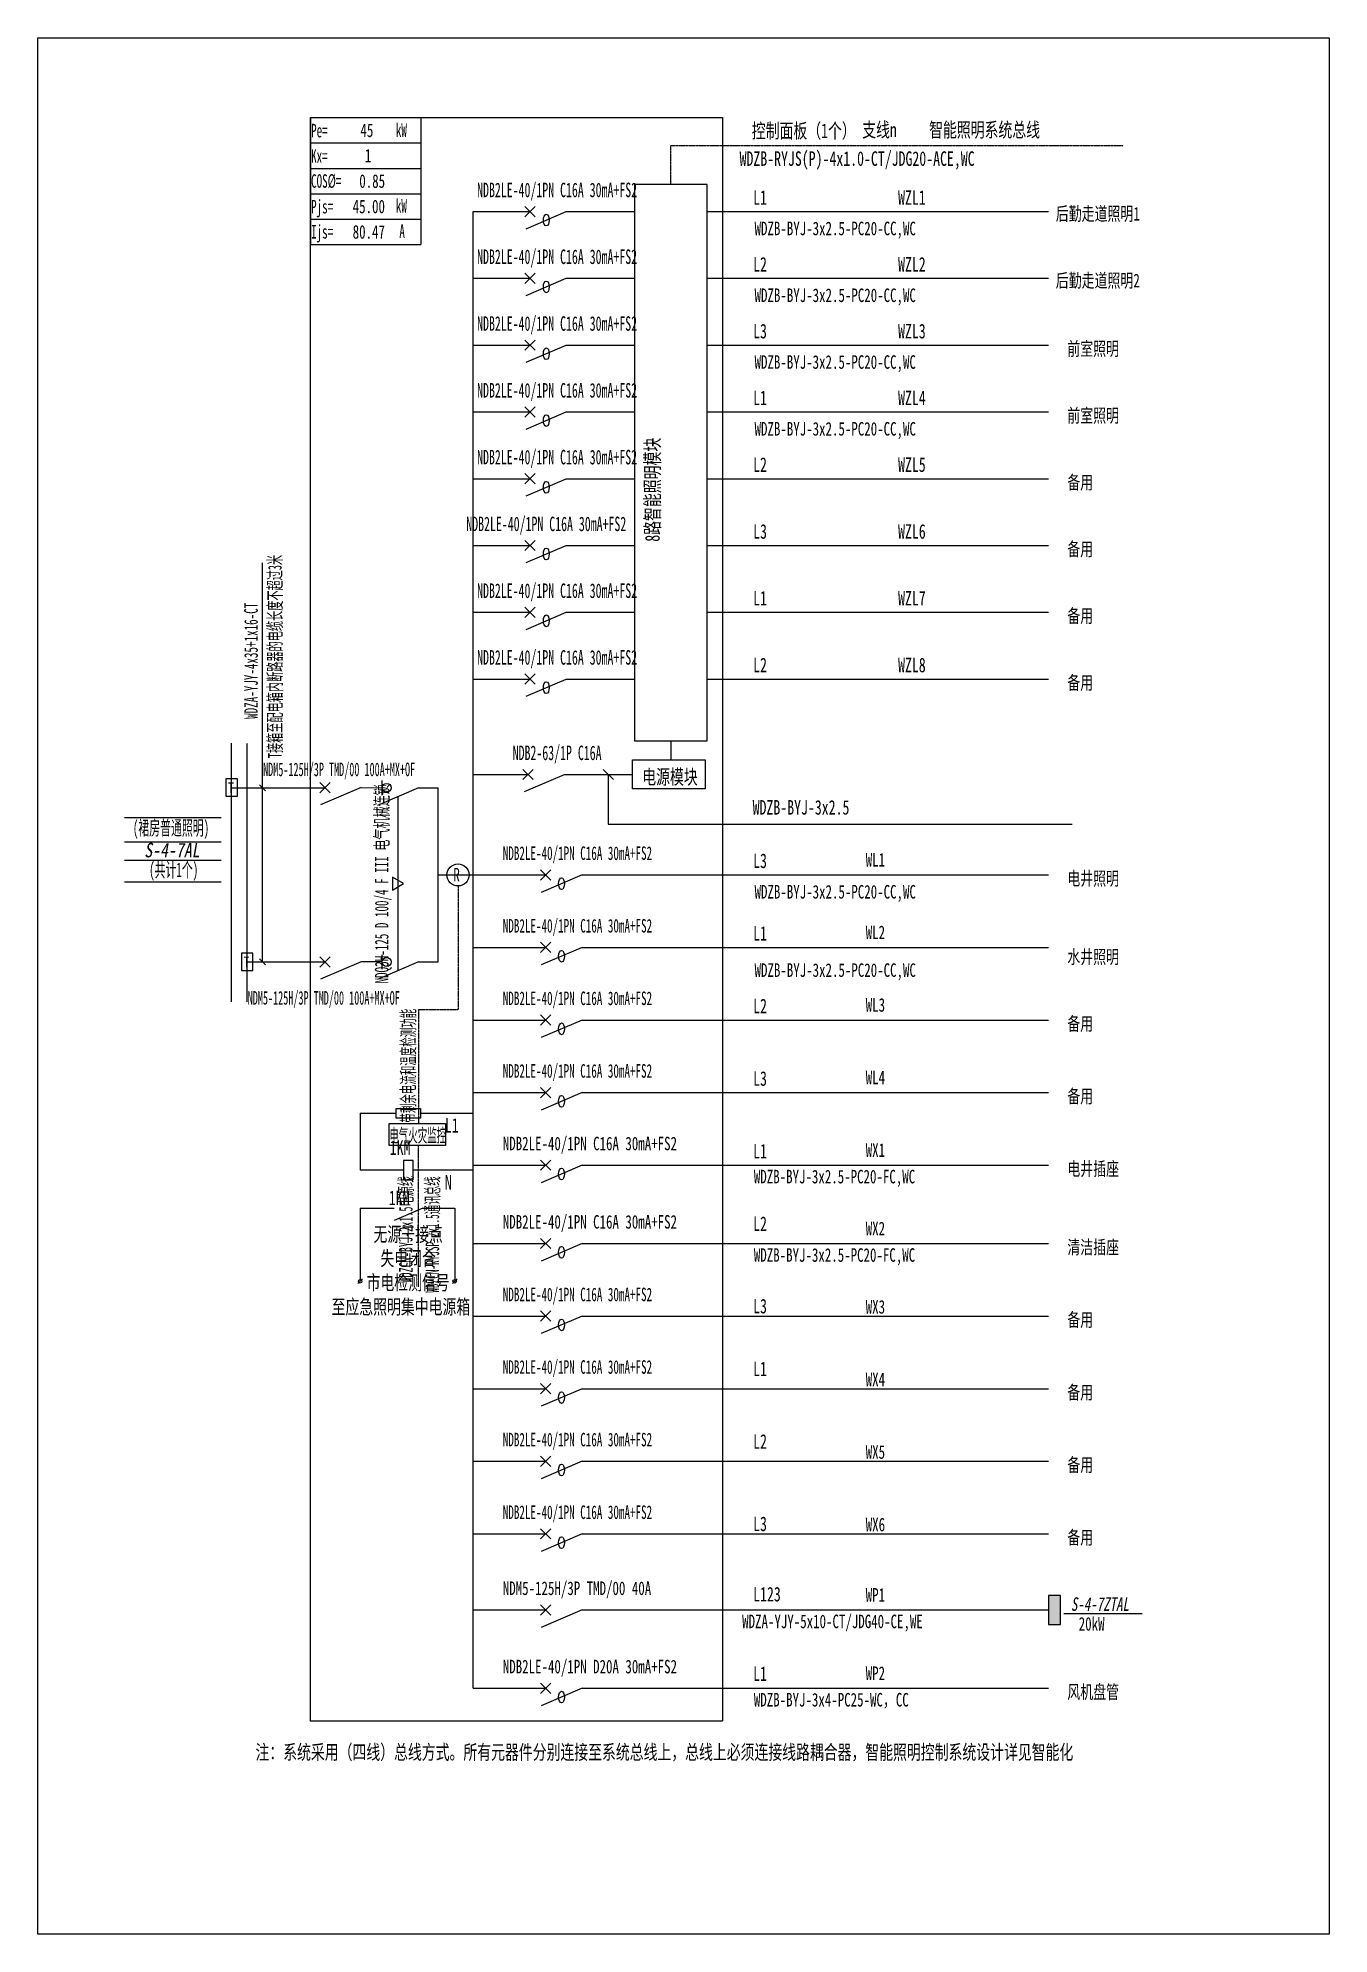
# Model space of a CAD drawing. Extents: x 251896 to 253696, y 310690 to 313334.
import ezdxf
from ezdxf.enums import TextEntityAlignment as Align

# ---------------------------------------------------------------- set-up
doc = ezdxf.new("R2010")
doc.units = 0
doc.header["$MEASUREMENT"] = 0
for name, pattern in [('DASH', [0.35, 0.25, -0.1]), ('DASHDOT', [1, 0.5, -0.25, 0, -0.25]), ('DASHDOT2', [0.5, 0.25, -0.125, 0, -0.125]), ('DASHDOTX2', [2, 1, -0.5, 0, -0.5]), ('DASHED', [0.75, 0.5, -0.25])]:
    doc.linetypes.add(name, pattern=pattern)
for name, color, linetype in [('D_E_Eqpm(强电设备)', 100, 'Continuous'), ('D_E_Eqpm（强电设备）', 100, 'Continuous'), ('D_E_Text(强电文字)', 51, 'Continuous'), ('D_E_Text（强电文字）', 51, 'Continuous'), ('D_E_Tray（强电普通桥架）', 51, 'Continuous'), ('D_E_Wire(强电线缆)', 10, 'Continuous'), ('D_E_WireEm（强电应急照明线缆）', 10, 'DASHED'), ('D_E_Wire（强电线缆）', 10, 'Continuous'), ('D_El_Eqpm（弱电设备）', 100, 'Continuous'), ('D_El_Text（弱电文字）', 51, 'Continuous'), ('DQ-漏电火灾', 80, 'Continuous'), ('DQ_Eqpm', 100, 'Continuous'), ('E_E_Eqpm（强电设备）', 100, 'Continuous'), ('E_E_Wire（强电线缆）', 10, 'Continuous'), ('FL04GGFW_E72-配电箱系统图-塔楼部分$0$D_E_Text（强电文字）', 51, 'Continuous'), ('FL09U293_E72-地下室配电箱系统图$0$D_E_Eqpm（强电设备）', 100, 'Continuous'), ('系统图', 220, 'Continuous')]:
    doc.layers.add(name, color=color, linetype=linetype)
doc.styles.add('FL04GGFW_E72-配电箱系统图-塔楼部分$0$电气', font='', dxfattribs={"width": 0.7})
doc.styles.add('电气', font='', dxfattribs={"width": 0.7})
doc.styles.add('电气箱', font='simhei.ttf', dxfattribs={"width": 0.8, "oblique": 10})
doc.styles.get('FL04GGFW_E72-配电箱系统图-塔楼部分$0$电气').set_extended_font_data('SimSun')
doc.styles.get('电气').set_extended_font_data('SimSun')

msp = doc.modelspace()

# ---------------------------------------------------------------- hatches: boundary and pattern name
at = {"layer": 'D_E_Eqpm（强电设备）'}
msp.add_hatch(color=51, dxfattribs=at).paths.add_polyline_path([(253304.5, 311162.5), (253321.3, 311162.5), (253321.3, 311122.1), (253304.5, 311122.1)])

# ---------------------------------------------------------------- linework, layer by layer
at = {"linetype": 'DASHED'}
for p, q in [((252276.1, 313222.5, 0), (252850.1, 313222.5, 0)), ((252276.1, 310987.3, 0), (252276.1, 313222.5, 0)), ((252850.1, 313222.5, 0), (252850.1, 310987.3, 0)), ((252850.1, 310987.3, 0), (252276.1, 310987.3, 0))]:
    msp.add_line(p, q, dxfattribs=at)
for p, q in [((252016.6, 312246.8, 0), (252151.5, 312246.8, 0)), ((252016.6, 312212.8, 0), (252151.5, 312212.8, 0)), ((252016.6, 312187.5, 0), (252151.5, 312187.5, 0)), ((252016.6, 312157, 0), (252151.5, 312157, 0))]:
    msp.add_line(p, q)
at = {"layer": 'D_E_Eqpm(强电设备)'}
for p, q in [((252289, 312281.1, 0), (252303.3, 312295.5, 0)), ((252303.3, 312281.1, 0), (252289, 312295.5, 0)), ((252289, 312038.4, 0), (252303.3, 312052.7, 0)), ((252303.3, 312038.4, 0), (252289, 312052.7, 0))]:
    msp.add_line(p, q, dxfattribs=at)
at = {"layer": 'D_E_Eqpm（强电设备）'}
for p, q in [((252828.6, 313129.2, 0), (252727.5, 313129.2, 0)), ((252727.5, 313129.2, 0), (252727.5, 312353.9, 0)), ((252828.6, 312353.9, 0), (252828.6, 313129.2, 0)), ((252727.5, 312353.9, 0), (252828.6, 312353.9, 0)), ((252724.8, 312327.1, 0), (252826, 312327.1, 0)), ((252724.8, 312286.6, 0), (252724.8, 312327.1, 0)), ((252826, 312327.1, 0), (252826, 312286.6, 0)), ((252375.8, 312278.2, 0), (252375.8, 312298.4, 0)), ((252426.4, 312288.3, 0), (252369.3, 312263.8, 0)), ((252826, 312286.6, 0), (252724.8, 312286.6, 0)), ((252596.6, 312159.7, 0), (252610.9, 312174.1, 0)), ((252610.9, 312159.7, 0), (252596.6, 312174.1, 0)), ((252654.3, 312166.9, 0), (252597.2, 312142.4, 0)), ((252405.7, 312154.7, 0), (252390.1, 312163.7, 0)), ((252390.1, 312163.7, 0), (252390.1, 312145.7, 0)), ((252390.1, 312145.7, 0), (252405.7, 312154.7, 0)), ((252596.6, 312058.6, 0), (252610.9, 312072.9, 0)), ((252610.9, 312058.6, 0), (252596.6, 312072.9, 0)), ((252654.3, 312065.7, 0), (252597.2, 312041.3, 0)), ((252426.4, 312045.5, 0), (252369.3, 312021, 0)), ((252375.8, 312035.4, 0), (252375.8, 312055.6, 0)), ((252596.6, 311957.4, 0), (252610.9, 311971.7, 0)), ((252610.9, 311957.4, 0), (252596.6, 311971.7, 0)), ((252654.3, 311964.6, 0), (252597.2, 311940.1, 0)), ((252596.6, 311856.3, 0), (252610.9, 311870.6, 0)), ((252610.9, 311856.3, 0), (252596.6, 311870.6, 0)), ((252654.3, 311863.4, 0), (252597.2, 311838.9, 0)), ((252395.5, 311841.3, 0), (252429.2, 311841.3, 0)), ((252395.5, 311827.8, 0), (252395.5, 311841.3, 0)), ((252429.2, 311827.8, 0), (252395.5, 311827.8, 0)), ((252429.2, 311841.3, 0), (252429.2, 311827.8, 0)), ((252419.1, 311768.7, 0), (252405.6, 311768.7, 0)), ((252405.6, 311768.7, 0), (252405.6, 311741.7, 0)), ((252419.1, 311741.7, 0), (252419.1, 311768.7, 0)), ((252596.6, 311755.1, 0), (252610.9, 311769.4, 0)), ((252610.9, 311755.1, 0), (252596.6, 311769.4, 0)), ((252654.3, 311762.2, 0), (252597.2, 311737.8, 0)), ((252405.6, 311741.7, 0), (252419.1, 311741.7, 0)), ((252432.3, 311702.1, 0), (252392.4, 311685, 0)), ((252596.6, 311645.9, 0), (252610.9, 311660.2, 0)), ((252610.9, 311645.9, 0), (252596.6, 311660.2, 0)), ((252654.3, 311653, 0), (252597.2, 311628.5, 0)), ((252341.9, 311597.2, 0), (252348.3, 311603.6, 0)), ((252473.6, 311597.2, 0), (252480.1, 311603.6, 0)), ((252596.6, 311544.7, 0), (252610.9, 311559, 0)), ((252610.9, 311544.7, 0), (252596.6, 311559, 0)), ((252654.3, 311551.8, 0), (252597.2, 311527.4, 0)), ((252596.6, 311443.5, 0), (252610.9, 311457.8, 0)), ((252610.9, 311443.5, 0), (252596.6, 311457.8, 0)), ((252654.3, 311450.7, 0), (252597.2, 311426.2, 0)), ((252596.6, 311342.4, 0), (252610.9, 311356.7, 0)), ((252610.9, 311342.4, 0), (252596.6, 311356.7, 0)), ((252654.3, 311349.5, 0), (252597.2, 311325, 0)), ((252596.6, 311241.2, 0), (252610.9, 311255.5, 0)), ((252610.9, 311241.2, 0), (252596.6, 311255.5, 0)), ((252654.3, 311248.4, 0), (252597.2, 311223.9, 0)), ((252596.6, 311135.2, 0), (252610.9, 311149.5, 0)), ((252610.9, 311135.2, 0), (252596.6, 311149.5, 0)), ((252654.3, 311142.3, 0), (252597.2, 311117.8, 0)), ((252596.6, 311025.9, 0), (252610.9, 311040.2, 0)), ((252610.9, 311025.9, 0), (252596.6, 311040.2, 0)), ((252654.3, 311033.1, 0), (252597.2, 311008.6, 0))]:
    msp.add_line(p, q, dxfattribs=at)
at = {"layer": 'D_E_Eqpm（强电设备）', "linetype": 'DASH'}
msp.add_line((252397.9, 312033.3, 0), (252397.9, 312276.1, 0), dxfattribs=at)
at = {"layer": 'D_E_Eqpm（强电设备）', "elevation": 0}
msp.add_lwpolyline([(253321.3, 311122.1), (253321.3, 311162.5), (253304.5, 311162.5), (253304.5, 311122.1)], close=True, dxfattribs=at)
at = {"layer": 'D_E_Eqpm（强电设备）'}
for centre, radius in [((252382, 312288.3, 0), 6.15), ((252382, 312045.5, 0), 6.15), ((252345.1, 311600.4, 0), 2.43), ((252476.9, 311600.4, 0), 2.43)]:
    msp.add_circle(centre, radius, dxfattribs=at)
for centre in [(252604.5, 313079.5, 0), (252604.5, 312986.4, 0), (252604.5, 312893.3, 0), (252604.5, 312800.2, 0), (252604.5, 312707.1, 0), (252604.5, 312614.1, 0), (252604.5, 312521, 0), (252604.5, 312427.9, 0), (252625.8, 312154.7, 0), (252625.8, 312053.5, 0), (252625.8, 311952.3, 0), (252625.8, 311851.2, 0), (252625.8, 311750, 0), (252625.8, 311640.8, 0), (252625.8, 311539.6, 0), (252625.8, 311438.4, 0), (252625.8, 311337.3, 0), (252625.8, 311236.1, 0), (252625.8, 311020.8, 0)]:
    msp.add_ellipse(centre, major_axis=(0, 8.15), ratio=0.500475, dxfattribs=at)
at = {"layer": 'D_E_Text(强电文字)', "color": 51}
for p, q in [((252208.8, 312045.5, 0), (252208.8, 312602, 0)), ((252204.6, 312292.5, 0), (252213, 312284.1, 0)), ((252204.6, 312049.7, 0), (252213, 312041.3, 0))]:
    msp.add_line(p, q, dxfattribs=at)
at = {"layer": 'D_E_Text（强电文字）'}
for p, q in [((252276.1, 313222.5, 0), (252429.5, 313222.5, 0)), ((252276.1, 313222.5, 0), (252276.1, 313045.5, 0)), ((252429.5, 313222.5, 0), (252429.5, 313045.5, 0)), ((252276.1, 313187.1, 0), (252429.5, 313187.1, 0)), ((252276.1, 313151.7, 0), (252429.5, 313151.7, 0)), ((252276.1, 313116.3, 0), (252429.5, 313116.3, 0)), ((252276.1, 313080.9, 0), (252429.5, 313080.9, 0)), ((252276.1, 313045.5, 0), (252429.5, 313045.5, 0)), ((253434.9, 311137.1, 0), (253325.8, 311137.1, 0))]:
    msp.add_line(p, q, dxfattribs=at)
at = {"layer": 'D_E_Wire(强电线缆)'}
for p, q in [((252502.6, 311033.1, 0), (252502.6, 313091.5, 0)), ((252166, 311989.8, 0), (252166, 312350.7, 0)), ((252166, 312288.3, 0), (252296.1, 312288.3, 0))]:
    msp.add_line(p, q, dxfattribs=at)
at = {"layer": 'D_E_Wire(强电线缆)', "color": 10}
for p, q in [((252502.6, 313091.5, 0), (252581.8, 313091.5, 0)), ((252632.4, 313091.5, 0), (252727.5, 313091.5, 0)), ((252828.6, 313091.5, 0), (253304.5, 313091.5, 0)), ((252502.6, 312998.4, 0), (252581.8, 312998.4, 0)), ((252632.4, 312998.4, 0), (252727.5, 312998.4, 0)), ((252828.6, 312998.4, 0), (253304.5, 312998.4, 0)), ((252502.6, 312905.3, 0), (252581.8, 312905.3, 0)), ((252632.4, 312905.3, 0), (252727.5, 312905.3, 0)), ((252828.6, 312905.3, 0), (253304.5, 312905.3, 0)), ((252502.6, 312812.2, 0), (252581.8, 312812.2, 0)), ((252632.4, 312812.2, 0), (252727.5, 312812.2, 0)), ((252828.6, 312812.2, 0), (253304.5, 312812.2, 0)), ((252502.6, 312719.1, 0), (252581.8, 312719.1, 0)), ((252632.4, 312719.1, 0), (252727.5, 312719.1, 0)), ((252828.6, 312719.1, 0), (253304.5, 312719.1, 0)), ((252502.6, 312626, 0), (252581.8, 312626, 0)), ((252632.4, 312626, 0), (252727.5, 312626, 0)), ((252828.6, 312626, 0), (253304.5, 312626, 0)), ((252502.6, 312532.9, 0), (252581.8, 312532.9, 0)), ((252632.4, 312532.9, 0), (252727.5, 312532.9, 0)), ((252828.6, 312532.9, 0), (253304.5, 312532.9, 0)), ((252502.6, 312439.8, 0), (252581.8, 312439.8, 0)), ((252632.4, 312439.8, 0), (252727.5, 312439.8, 0)), ((252828.6, 312439.8, 0), (253304.5, 312439.8, 0)), ((252502.6, 312306.9, 0), (252579.2, 312306.9, 0)), ((252629.8, 312306.9, 0), (252724.8, 312306.9, 0)), ((252654.3, 311863.4, 0), (252819.5, 311863.4, 0)), ((252819.5, 311863.4, 0), (253304.5, 311863.4, 0)), ((252654.3, 311551.8, 0), (252819.5, 311551.8, 0)), ((252819.5, 311551.8, 0), (253304.5, 311551.8, 0)), ((252654.3, 311450.7, 0), (252819.5, 311450.7, 0)), ((252819.5, 311450.7, 0), (253304.5, 311450.7, 0)), ((252654.3, 311349.5, 0), (252819.5, 311349.5, 0)), ((252819.5, 311349.5, 0), (253304.5, 311349.5, 0)), ((252654.3, 311248.4, 0), (252819.5, 311248.4, 0)), ((252819.5, 311248.4, 0), (253304.5, 311248.4, 0))]:
    msp.add_line(p, q, dxfattribs=at)
at = {"layer": 'D_E_Wire(强电线缆)', "linetype": 'DASH'}
for p, q in [((252187.6, 311989.8, 0), (252187.6, 312350.7, 0)), ((252187.6, 312045.5, 0), (252296.1, 312045.5, 0))]:
    msp.add_line(p, q, dxfattribs=at)
at = {"layer": 'D_E_WireEm（强电应急照明线缆）'}
msp.add_line((252375.8, 312045.5, 0), (252345.6, 312045.5, 0), dxfattribs=at)
at = {"layer": 'D_E_Wire（强电线缆）', "linetype": 'DASHDOT2'}
for p, q in [((252778, 313183.7, 0), (253408.4, 313183.7, 0)), ((252778, 313129.2, 0), (252778, 313183.7, 0))]:
    msp.add_line(p, q, dxfattribs=at)
at = {"layer": 'D_E_Wire（强电线缆）'}
for p, q in [((252346.5, 312288.7, 0), (252375.8, 312288.3, 0)), ((252426.4, 312288.3, 0), (252453.7, 312288.3, 0)), ((252453.7, 312045.5, 0), (252453.7, 312288.3, 0)), ((252453.7, 312166.9, 0), (252502.6, 312166.9, 0)), ((252502.6, 312166.9, 0), (252603.8, 312166.9, 0)), ((252654.3, 312166.9, 0), (253304.5, 312166.9, 0)), ((252502.6, 312065.7, 0), (252603.8, 312065.7, 0)), ((252654.3, 312065.7, 0), (253304.5, 312065.7, 0)), ((252426.4, 312045.5, 0), (252453.7, 312045.5, 0)), ((252502.6, 311964.6, 0), (252603.8, 311964.6, 0)), ((252654.3, 311964.6, 0), (253304.5, 311964.6, 0)), ((252502.6, 311863.4, 0), (252603.8, 311863.4, 0)), ((252502.6, 311762.2, 0), (252603.8, 311762.2, 0)), ((252654.3, 311762.2, 0), (253304.5, 311762.2, 0)), ((252502.6, 311653, 0), (252603.8, 311653, 0)), ((252654.3, 311653, 0), (253304.5, 311653, 0)), ((252502.6, 311551.8, 0), (252603.8, 311551.8, 0)), ((252502.6, 311450.7, 0), (252603.8, 311450.7, 0)), ((252502.6, 311349.5, 0), (252603.8, 311349.5, 0)), ((252502.6, 311248.4, 0), (252603.8, 311248.4, 0)), ((252502.6, 311142.3, 0), (252603.8, 311142.3, 0)), ((252654.3, 311142.3, 0), (253304.5, 311142.3, 0)), ((252502.6, 311033.1, 0), (252603.8, 311033.1, 0)), ((252654.3, 311033.1, 0), (253304.5, 311033.1, 0))]:
    msp.add_line(p, q, dxfattribs=at)
at = {"layer": 'D_E_Wire（强电线缆）', "ltscale": 3.5}
for p, q in [((252345.1, 311834.6, 0), (252395.5, 311834.6, 0)), ((252345.1, 311834.6, 0), (252345.1, 311755.2, 0)), ((252429.2, 311834.6, 0), (252502.6, 311834.6, 0)), ((252405.6, 311755.2, 0), (252345.1, 311755.2, 0)), ((252502.6, 311755.2, 0), (252419.1, 311755.2, 0)), ((252345.1, 311702.1, 0), (252392.4, 311702.1, 0)), ((252345.1, 311702.1, 0), (252345.1, 311602.8, 0)), ((252432.3, 311702.1, 0), (252476.9, 311702.1, 0)), ((252476.9, 311702.1, 0), (252476.9, 311602.8, 0))]:
    msp.add_line(p, q, dxfattribs=at)
at = {"layer": 'D_El_Eqpm（弱电设备）', "color": 3}
for p, q in [((252385.3, 311820.4, 0), (252464, 311820.4, 0)), ((252385.3, 311789.5, 0), (252385.3, 311820.4, 0)), ((252464, 311820.4, 0), (252464, 311789.5, 0)), ((252464, 311789.5, 0), (252385.3, 311789.5, 0)), ((252464, 311789.5, 0), (252385.3, 311789.5, 0))]:
    msp.add_line(p, q, dxfattribs=at)
at = {"layer": 'DQ-漏电火灾', "linetype": 'DASHDOT', "ltscale": 0.5}
for p, q in [((252481.5, 312151.5, 0), (252481.5, 311979.1, 0)), ((252426.3, 311979.1, 0), (252426.3, 311820.4, 0)), ((252426.3, 311979.1, 0), (252481.5, 311979.1, 0)), ((252426.3, 311592.5, 0), (252426.3, 311789.5, 0))]:
    msp.add_line(p, q, dxfattribs=at)
at = {"layer": 'DQ-漏电火灾', "color": 3}
msp.add_circle((252481.5, 312166.9, 0), 15.4, dxfattribs=at)
at = {"layer": 'DQ_Eqpm'}
for p, q in [((252174.1, 312300.7, 0), (252157.9, 312300.7, 0)), ((252157.9, 312300.7, 0), (252157.9, 312276.4, 0)), ((252174.1, 312276.4, 0), (252174.1, 312300.7, 0)), ((252157.9, 312276.4, 0), (252174.1, 312276.4, 0)), ((252195.7, 312057.9, 0), (252179.5, 312057.9, 0)), ((252179.5, 312057.9, 0), (252179.5, 312033.6, 0)), ((252179.5, 312033.6, 0), (252195.7, 312033.6, 0)), ((252195.7, 312033.6, 0), (252195.7, 312057.9, 0))]:
    msp.add_line(p, q, dxfattribs=at)
at = {"layer": 'E_E_Eqpm（强电设备）', "color": 100}
for p, q in [((252574.7, 313084.3, 0), (252589, 313098.6, 0)), ((252589, 313084.3, 0), (252574.7, 313098.6, 0)), ((252576.6, 313067.6, 0), (252632.4, 313091.5, 0)), ((252574.7, 312991.2, 0), (252589, 313005.5, 0)), ((252589, 312991.2, 0), (252574.7, 313005.5, 0)), ((252576.6, 312974.5, 0), (252632.4, 312998.4, 0)), ((252574.7, 312898.1, 0), (252589, 312912.4, 0)), ((252589, 312898.1, 0), (252574.7, 312912.4, 0)), ((252576.6, 312881.4, 0), (252632.4, 312905.3, 0)), ((252574.7, 312805, 0), (252589, 312819.4, 0)), ((252589, 312805, 0), (252574.7, 312819.4, 0)), ((252576.6, 312788.3, 0), (252632.4, 312812.2, 0)), ((252574.7, 312712, 0), (252589, 312726.3, 0)), ((252589, 312712, 0), (252574.7, 312726.3, 0)), ((252576.6, 312695.2, 0), (252632.4, 312719.1, 0)), ((252574.7, 312618.9, 0), (252589, 312633.2, 0)), ((252589, 312618.9, 0), (252574.7, 312633.2, 0)), ((252576.6, 312602.1, 0), (252632.4, 312626, 0)), ((252574.7, 312525.8, 0), (252589, 312540.1, 0)), ((252589, 312525.8, 0), (252574.7, 312540.1, 0)), ((252576.6, 312509, 0), (252632.4, 312532.9, 0)), ((252574.7, 312432.7, 0), (252589, 312447, 0)), ((252589, 312432.7, 0), (252574.7, 312447, 0)), ((252576.6, 312415.9, 0), (252632.4, 312439.8, 0)), ((252572, 312299.7, 0), (252586.3, 312314, 0)), ((252586.3, 312299.7, 0), (252572, 312314, 0)), ((252574, 312283, 0), (252629.8, 312306.9, 0))]:
    msp.add_line(p, q, dxfattribs=at)
at = {"layer": 'E_E_Wire（强电线缆）'}
msp.add_line((252778, 312353.9, 0), (252778, 312327.1, 0), dxfattribs=at)
at = {"layer": 'FL04GGFW_E72-配电箱系统图-塔楼部分$0$D_E_Text（强电文字）'}
for p, q in [((252698.1, 312299.7, 0), (252683.8, 312314, 0)), ((252690.9, 312306.9, 0), (252690.9, 312237.6, 0)), ((252690.9, 312237.6, 0), (253337.3, 312237.6, 0))]:
    msp.add_line(p, q, dxfattribs=at)
at = {"layer": 'FL09U293_E72-地下室配电箱系统图$0$D_E_Eqpm（强电设备）'}
for p, q in [((252346.5, 312288.7, 0), (252289.6, 312264.3, 0)), ((252346.5, 312045.9, 0), (252289.6, 312021.5, 0))]:
    msp.add_line(p, q, dxfattribs=at)
at = {"layer": '系统图', "ltscale": 9973.992009}
msp.add_lwpolyline([(251896, 313333.5), (253695.5, 313333.5), (253695.5, 310690.5), (251896, 310690.5)], close=True, dxfattribs=at)

# ---------------------------------------------------------------- texts
at = {"layer": 'D_E_Text(强电文字)', "style": 'FL04GGFW_E72-配电箱系统图-塔楼部分$0$电气', "width": 0.6}
for s, p in [('NDB2LE-40/1PN C16A 30mA+FS2', (252619.6, 313111.5, 0)), ('NDB2LE-40/1PN C16A 30mA+FS2', (252619.6, 313018.4, 0)), ('NDB2LE-40/1PN C16A 30mA+FS2', (252619.6, 312925.3, 0)), ('NDB2LE-40/1PN C16A 30mA+FS2', (252619.6, 312832.2, 0)), ('NDB2LE-40/1PN C16A 30mA+FS2', (252619.6, 312739.1, 0)), ('NDB2LE-40/1PN C16A 30mA+FS2', (252604.5, 312646, 0)), ('NDB2LE-40/1PN C16A 30mA+FS2', (252619.6, 312552.9, 0)), ('NDB2LE-40/1PN C16A 30mA+FS2', (252619.6, 312459.9, 0)), ('NDB2-63/1P C16A', (252619.6, 312326.9, 0))]:
    msp.add_text(s, height=20.233, dxfattribs=at).set_placement(p, align=Align.CENTER)
at = {"layer": 'D_E_Text(强电文字)', "color": 51, "style": 'FL04GGFW_E72-配电箱系统图-塔楼部分$0$电气', "width": 0.7}
for s, p in [('L1', (252892.8, 313100.9, 0)), ('L2', (252892.8, 313007.8, 0)), ('L3', (252892.8, 312914.7, 0)), ('L1', (252892.8, 312821.7, 0)), ('L2', (252892.8, 312728.6, 0)), ('L3', (252892.8, 312635.5, 0)), ('L1', (252892.8, 312542.4, 0)), ('L2', (252892.8, 312449.3, 0)), ('L3', (252892.8, 312176.4, 0)), ('L1', (252892.8, 312075.2, 0)), ('L2', (252892.8, 311974, 0)), ('L3', (252892.8, 311872.9, 0)), ('L1', (252892.8, 311771.7, 0)), ('L2', (252892.8, 311670.5, 0)), ('L3', (252892.8, 311555.7, 0)), ('L1', (252892.8, 311468.2, 0)), ('L2', (252892.8, 311367, 0)), ('L3', (252892.8, 311252.2, 0)), ('L123', (252892.8, 311154.2, 0)), ('L1', (252892.8, 311043.4, 0))]:
    msp.add_text(s, height=20.23, dxfattribs=at).set_placement(p)
at = {"layer": 'D_E_Text(强电文字)', "style": 'FL04GGFW_E72-配电箱系统图-塔楼部分$0$电气', "width": 0.7}
for s, height, p in [('WZL1', 20.23, (253094.8, 313100.9, 0)), ('WDZB-BYJ-3x2.5-PC20-CC,WC', 18.884, (252894.8, 313058.5, 0)), ('WZL2', 20.23, (253094.8, 313007.8, 0)), ('WDZB-BYJ-3x2.5-PC20-CC,WC', 18.884, (252894.8, 312965.4, 0)), ('WZL3', 20.23, (253094.8, 312914.7, 0)), ('WDZB-BYJ-3x2.5-PC20-CC,WC', 18.884, (252894.8, 312872.3, 0)), ('WZL4', 20.23, (253094.8, 312821.7, 0)), ('WDZB-BYJ-3x2.5-PC20-CC,WC', 18.884, (252894.8, 312779.2, 0)), ('WZL5', 20.23, (253094.8, 312728.6, 0)), ('WZL6', 20.23, (253094.8, 312635.5, 0)), ('WZL7', 20.23, (253094.8, 312542.4, 0)), ('WZL8', 20.23, (253094.8, 312449.3, 0)), ('WDZB-BYJ-3x2.5', 20.233, (252892.1, 312250.9, 0)), ('WDZB-BYJ-3x2.5-PC20-CC,WC', 18.884, (252894.8, 312133.9, 0)), ('WDZB-BYJ-3x2.5-PC20-CC,WC', 18.884, (252894.8, 312024.7, 0)), ('注：系统采用（四线）总线方式。所有元器件分别连接至系统总线上，总线上必须连接线路耦合器，智能照明控制系统设计详见智能化', 20.233, (252199.2, 310934, 0))]:
    msp.add_text(s, height=height, dxfattribs=at).set_placement(p)
at = {"layer": 'D_E_Text(强电文字)', "color": 51, "style": '电气'}
for s, width, p in [('T接箱至配电箱内断路器的电缆长度不超过3米', 0.55, (252235.7, 312329.6, 0)), ('WDZA-YJY-4x35+1x16-CT', 0.6, (252202.4, 312384.3, 0))]:
    msp.add_text(s, height=18.884, rotation=90, dxfattribs=dict(at, width=width)).set_placement(p)
at = {"layer": 'D_E_Text（强电文字）', "linetype": 'Continuous', "style": '电气', "width": 0.6}
for s, height, p in [('Pe=', 18.88, (252276.7, 313194.9, 0)), ('kW', 18.88, (252394.8, 313195.6, 0)), ('Kx=', 18.88, (252276.7, 313159.4, 0)), ('COS%%C=', 18.88, (252276.7, 313124.6, 0)), ('Pjs=', 18.88, (252276.7, 313088.9, 0)), ('kW', 18.88, (252394.8, 313090.1, 0)), ('Ijs=', 18.88, (252276.7, 313053.9, 0)), ('A', 18.9, (252399.7, 313054.7, 0))]:
    msp.add_text(s, height=height, dxfattribs=at).set_placement(p)
at = {"layer": 'D_E_Text（强电文字）', "style": '电气'}
for s, height, width, p in [('45', 18.88, 0.7, (252345.5, 313195.3, 0)), ('1', 18.9, 0.7, (252351.7, 313159.9, 0)), (' 0.85', 18.88, 0.7, (252334.9, 313124.5, 0)), ('后勤走道照明1', 18.88, 0.7, (253314.6, 313079, 0)), ('后勤走道照明2', 18.88, 0.7, (253314.6, 312985.9, 0)), ('前室照明', 18.88, 0.7, (253330.7, 312890.8, 0)), ('前室照明', 18.88, 0.7, (253330.7, 312797.7, 0)), ('备用', 18.88, 0.7, (253330.7, 312704.6, 0)), ('备用', 18.88, 0.7, (253330.7, 312611.6, 0)), ('备用', 18.88, 0.7, (253330.7, 312518.5, 0)), ('备用', 18.88, 0.7, (253330.7, 312425.4, 0)), ('电源模块', 20.23, 0.7, (252738.3, 312293.4, 0)), ('NDB2LE-40/1PN C16A 30mA+FS2', 18.884, 0.6, (252543.9, 312187.7, 0)), ('WL1', 18.88, 0.7, (253049.7, 312178.5, 0)), ('电井照明', 18.88, 0.7, (253330.7, 312152.4, 0)), ('NDB2LE-40/1PN C16A 30mA+FS2', 18.884, 0.6, (252543.9, 312086.5, 0)), ('WL2', 18.88, 0.7, (253049.7, 312077.3, 0)), ('水井照明', 18.88, 0.7, (253330.7, 312043.2, 0)), ('NDB2LE-40/1PN C16A 30mA+FS2', 18.884, 0.6, (252543.9, 311985.4, 0)), ('WL3', 18.88, 0.7, (253049.7, 311976.2, 0)), ('备用', 18.88, 0.7, (253330.7, 311950.1, 0)), ('NDB2LE-40/1PN C16A 30mA+FS2', 18.884, 0.6, (252543.9, 311884.2, 0)), ('WL4', 18.88, 0.7, (253049.7, 311875, 0)), ('备用', 18.88, 0.7, (253330.7, 311848.9, 0)), ('NDB2LE-40/1PN C16A 30mA+FS2', 18.884, 0.7, (252543.9, 311783, 0)), ('WX1', 18.88, 0.7, (253049.7, 311773.8, 0)), ('电井插座', 18.88, 0.7, (253330.7, 311747.8, 0)), ('WDZB-BYJ-3x2.5-PC20-FC,WC', 18.884, 0.7, (252893.8, 311736.9, 0)), ('NDB2LE-40/1PN C16A 30mA+FS2', 18.884, 0.7, (252543.9, 311673.8, 0)), ('WX2', 18.88, 0.7, (253049.7, 311664.6, 0)), ('WDZB-BYJ-3x2.5-PC20-FC,WC', 18.884, 0.7, (252893.8, 311627.6, 0)), ('清洁插座', 18.88, 0.7, (253330.7, 311638.5, 0)), ('NDB2LE-40/1PN C16A 30mA+FS2', 18.884, 0.6, (252543.9, 311572.6, 0)), ('WX3', 18.88, 0.7, (253049.7, 311555.4, 0)), ('备用', 18.88, 0.7, (253330.7, 311537.4, 0)), ('NDB2LE-40/1PN C16A 30mA+FS2', 18.884, 0.6, (252543.9, 311471.5, 0)), ('WX4', 18.88, 0.7, (253049.7, 311454.2, 0)), ('备用', 18.88, 0.7, (253330.7, 311436.2, 0)), ('NDB2LE-40/1PN C16A 30mA+FS2', 18.884, 0.6, (252543.9, 311370.3, 0)), ('WX5', 18.88, 0.7, (253049.7, 311353, 0)), ('备用', 18.88, 0.7, (253330.7, 311335.1, 0)), ('NDB2LE-40/1PN C16A 30mA+FS2', 18.884, 0.6, (252543.9, 311269.1, 0)), ('WX6', 18.88, 0.7, (253049.7, 311251.9, 0)), ('备用', 18.88, 0.7, (253330.7, 311233.9, 0)), ('NDM5-125H/3P TMD/00 40A', 18.884, 0.7, (252543.9, 311163.1, 0)), ('WP1', 18.88, 0.7, (253049.7, 311153.9, 0)), ('WDZA-YJY-5x10-CT/JDG40-CE,WE', 18.884, 0.7, (252877.5, 311116.9, 0)), ('20kW', 18.88, 0.7, (253346.6, 311113.5, 0)), ('NDB2LE-40/1PN D20A 30mA+FS2', 18.884, 0.7, (252543.9, 311053.9, 0)), ('WP2', 18.88, 0.7, (253049.7, 311044.7, 0)), ('风机盘管', 18.88, 0.7, (253330.7, 311018.6, 0)), ('WDZB-BYJ-3x4-PC25-WC，CC', 18.884, 0.7, (252893.8, 311007.7, 0))]:
    msp.add_text(s, height=height, dxfattribs=dict(at, width=width)).set_placement(p)
at = {"layer": 'D_E_Text（强电文字）', "color": 200, "style": '电气', "width": 0.7}
for s, p in [('45.00', (252334.7, 313089.1, 0)), ('80.47', (252334.7, 313053.7, 0))]:
    msp.add_text(s, height=18.88, dxfattribs=at).set_placement(p)
at = {"layer": 'D_E_Text（强电文字）', "style": '电气'}
for s, height, width, p in [('NDM5-125H/3P TMD/00 100A+MX+OF', 18.884, 0.55, (252315.8, 312312.4, 0)), ('(裙房普通照明)', 20.23, 0.55, (252081.5, 312231.2, 0)), ('(共计1个)', 20.23, 0.55, (252085.2, 312172.8, 0)), ('NDM5-125H/3P TMD/00 100A+MX+OF', 18.884, 0.55, (252294.4, 311993.9, 0)), ('电气火灾监控', 18.88, 0.5, (252425.4, 311804.3, 0))]:
    msp.add_text(s, height=height, dxfattribs=dict(at, width=width)).set_placement(p, align=Align.MIDDLE)
at = {"layer": 'D_E_Text（强电文字）', "style": '电气', "width": 0.6}
msp.add_text('NDQ3H-125 D 100/4 F III 电气机械连锁', height=18.884, rotation=90, dxfattribs=at).set_placement((252376, 312154.4, 0), align=Align.MIDDLE)
at = {"layer": 'D_E_Text（强电文字）', "style": '电气箱', "oblique": 10, "width": 0.8}
msp.add_text('S-4-7AL', height=20.23, dxfattribs=at).set_placement((252082.8, 312201.4, 0), align=Align.MIDDLE)
at = {"layer": 'D_E_Text（强电文字）', "color": 51, "style": '电气', "width": 0.7}
for s, height, p in [('L1', 20.23, (252463.2, 311807.6, 0)), ('1KM', 20.23, (252386.3, 311776.5, 0)), ('N', 20.2, (252463.2, 311728.2, 0)), ('1KM', 20.23, (252385.1, 311706.6, 0))]:
    msp.add_text(s, height=height, dxfattribs=at).set_placement(p)
for s, p in [('无源干接点', (252412, 311666, 0)), ('失电闭合', (252412, 311632.3, 0)), ('市电检测信号', (252412, 311598.6, 0)), ('至应急照明集中电源箱', (252401.9, 311564.8, 0))]:
    msp.add_text(s, height=20.23, dxfattribs=at).set_placement(p, align=Align.MIDDLE_CENTER)
at = {"layer": 'D_E_Tray（强电普通桥架）', "linetype": 'DASHDOTX2', "style": '电气箱', "oblique": 10, "width": 0.7}
msp.add_text('S-4-7ZTAL', height=18.88, dxfattribs=at).set_placement((253335.7, 311141, 0))
at = {"layer": 'D_El_Text（弱电文字）', "color": 1, "style": '电气', "width": 0.5}
msp.add_text('带剩余电流和温度检测功能', height=18.884, rotation=90, dxfattribs=at).set_placement((252421.5, 311821.6, 0))
at = {"layer": 'D_El_Text（弱电文字）', "style": '电气'}
for s, width, p in [('WDZCN-BYJ-2x1.5电源线', 0.55, (252418.2, 311598.6, 0)), ('WDZCN-RYJSP-2x1.5通讯总线', 0.5, (252455.2, 311584.6, 0))]:
    msp.add_text(s, height=18.884, rotation=90, dxfattribs=dict(at, width=width)).set_placement(p)
at = {"layer": 'DQ-漏电火灾', "color": 50, "style": '电气', "width": 0.7}
msp.add_text('R', height=18.9, dxfattribs=at).set_placement((252475, 312157.7, 0))
at = {"layer": 'DQ_Eqpm', "color": 51, "style": '电气', "width": 0.8}
for p in [(252161.1, 312280.9, 0), (252182.6, 312038.1, 0)]:
    msp.add_text('T', height=14.8, dxfattribs=at).set_placement(p)
at = {"layer": 'FL04GGFW_E72-配电箱系统图-塔楼部分$0$D_E_Text（强电文字）', "style": 'FL04GGFW_E72-配电箱系统图-塔楼部分$0$电气', "width": 0.7}
for s, height, p in [('控制面板（1个）', 20.23, (252891, 313194, 0)), ('支线n', 20.23, (253044.8, 313195.3, 0)), ('智能照明系统总线', 20.23, (253138.1, 313195.3, 0)), ('WDZB-RYJS(P)-4x1.0-CT/JDG20-ACE,WC', 20.233, (252873.9, 313155.2, 0))]:
    msp.add_text(s, height=height, dxfattribs=at).set_placement(p)
msp.add_text('8路智能照明模块', height=20.23, rotation=90, dxfattribs=at).set_placement((252762.5, 312631.3, 0))

doc.saveas('drawing.dxf')
